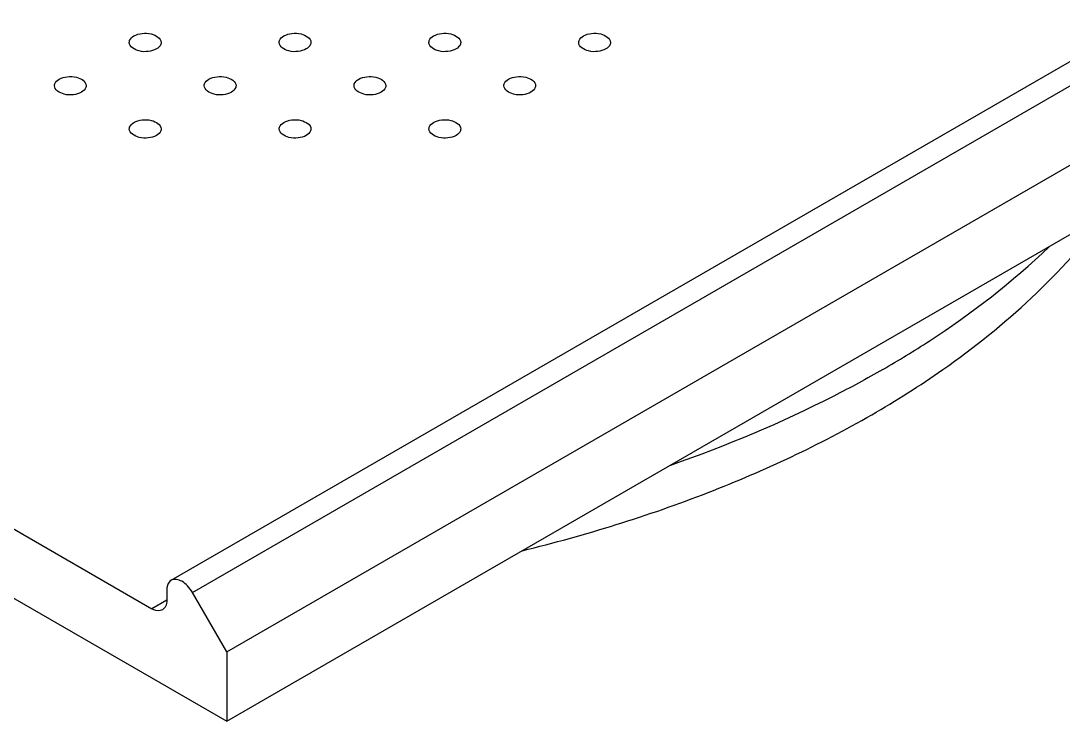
# Model space of a CAD drawing. Header units: millimetres. Extents: x 0 to 1189, y 0 to 841.
# Drawn here: x 719.3 to 768.5, y 383.18 to 416.25 of the extents above; entities that cross this region are included whole.
import ezdxf

# ---------------------------------------------------------------- set-up
doc = ezdxf.new("R2010")
doc.units = ezdxf.units.MM
doc.header["$LTSCALE"] = 65.395
doc.layers.get('0').update_dxf_attribs({"linetype": 'CONTINUOUS'})
doc.layers.add('AXIS', color=7, linetype='CONTINUOUS')
doc.layers.add('SURFACES', color=7, linetype='CONTINUOUS')

msp = doc.modelspace()

# ---------------------------------------------------------------- linework, layer by layer
at = {"color": 7, "linetype": 'Continuous'}
for p, q in [((726.402, 389.836), (809.305, 437.7)), ((729.023, 386.451), (811.927, 434.315)), ((697.886, 404.427), (725.487, 388.492)), ((726.195, 389.378), (726.195, 388.9)), ((729.023, 386.451), (727.402, 389.259)), ((729.023, 386.451), (729.023, 383.185))]:
    msp.add_line(p, q, dxfattribs=at)
at = {"color": 9, "linetype": 'Continuous'}
for p, q in [((727.402, 389.259), (810.305, 437.123)), ((726.195, 388.9), (725.487, 388.492))]:
    msp.add_line(p, q, dxfattribs=at)
for points, knots in [([(759.466, 397.65), (760.616, 398.314), (764.752, 400.93), (768.471, 404.296), (770.582, 407.175)], [0, 0, 0, 0, 0.271162, 1, 1, 1, 1]), ([(742.968, 391.232), (745.949, 391.961), (751.618, 393.709), (757, 396.227), (759.466, 397.65)], [0, 0, 0, 0, 0.518724, 1, 1, 1, 1])]:
    msp.add_open_spline(points, degree=3, knots=knots, dxfattribs=at)
at = {"color": 7, "linetype": 'Continuous'}
for points, knots in [([(726.401, 389.836), (726.368, 389.817), (726.234, 389.703), (726.195, 389.512), (726.195, 389.378)], [0, 0, 0, 0, 0.220886, 1, 1, 1, 1]), ([(727.402, 389.259), (727.337, 389.37), (727.188, 389.569), (726.885, 389.838), (726.546, 389.92), (726.401, 389.836)], [0, 0, 0, 0, 0.311733, 0.593488, 1, 1, 1, 1]), ([(726.195, 388.9), (726.195, 388.849), (726.183, 388.68), (726.092, 388.503), (725.987, 388.442)], [0, 0, 0, 0, 0.294965, 1, 1, 1, 1]), ([(725.987, 388.442), (725.954, 388.423), (725.789, 388.363), (725.604, 388.425), (725.487, 388.492)], [0, 0, 0, 0, 0.220859, 1, 1, 1, 1])]:
    msp.add_open_spline(points, degree=3, knots=knots, dxfattribs=at)
at = {"layer": 'AXIS', "color": 7, "linetype": 'Continuous'}
for points, knots in [([(724.423, 415.228), (724.423, 415.257), (724.446, 415.387), (724.556, 415.484), (724.643, 415.534)], [0, 0, 0, 0, 0.220966, 1, 1, 1, 1]), ([(724.643, 415.534), (724.759, 415.601), (725.042, 415.673), (725.501, 415.667), (725.923, 415.432), (725.923, 415.228)], [0, 0, 0, 0, 0.277667, 0.577386, 1, 1, 1, 1]), ([(731.495, 415.228), (731.495, 415.257), (731.517, 415.387), (731.627, 415.484), (731.714, 415.534)], [0, 0, 0, 0, 0.220966, 1, 1, 1, 1]), ([(731.714, 415.534), (731.83, 415.601), (732.113, 415.673), (732.572, 415.667), (732.994, 415.432), (732.995, 415.228)], [0, 0, 0, 0, 0.277667, 0.577386, 1, 1, 1, 1]), ([(738.566, 415.228), (738.566, 415.257), (738.589, 415.387), (738.698, 415.484), (738.785, 415.534)], [0, 0, 0, 0, 0.220966, 1, 1, 1, 1]), ([(738.785, 415.534), (738.901, 415.601), (739.184, 415.673), (739.643, 415.667), (740.065, 415.432), (740.066, 415.228)], [0, 0, 0, 0, 0.277667, 0.577386, 1, 1, 1, 1]), ([(745.637, 415.228), (745.637, 415.257), (745.66, 415.387), (745.769, 415.484), (745.856, 415.534)], [0, 0, 0, 0, 0.220966, 1, 1, 1, 1]), ([(745.856, 415.534), (745.972, 415.601), (746.255, 415.673), (746.715, 415.667), (747.137, 415.432), (747.137, 415.228)], [0, 0, 0, 0, 0.277667, 0.577386, 1, 1, 1, 1]), ([(725.704, 414.922), (725.588, 414.855), (725.305, 414.783), (724.846, 414.789), (724.424, 415.024), (724.423, 415.228)], [0, 0, 0, 0, 0.277667, 0.577386, 1, 1, 1, 1]), ([(725.923, 415.228), (725.923, 415.199), (725.901, 415.069), (725.791, 414.972), (725.704, 414.922)], [0, 0, 0, 0, 0.220966, 1, 1, 1, 1]), ([(732.775, 414.922), (732.659, 414.855), (732.376, 414.783), (731.917, 414.789), (731.495, 415.024), (731.495, 415.228)], [0, 0, 0, 0, 0.277667, 0.577386, 1, 1, 1, 1]), ([(732.995, 415.228), (732.995, 415.199), (732.972, 415.069), (732.862, 414.972), (732.775, 414.922)], [0, 0, 0, 0, 0.220966, 1, 1, 1, 1]), ([(739.846, 414.922), (739.73, 414.855), (739.447, 414.783), (738.988, 414.789), (738.566, 415.024), (738.566, 415.228)], [0, 0, 0, 0, 0.277667, 0.577386, 1, 1, 1, 1]), ([(740.066, 415.228), (740.066, 415.199), (740.043, 415.069), (739.933, 414.972), (739.846, 414.922)], [0, 0, 0, 0, 0.220966, 1, 1, 1, 1]), ([(746.917, 414.922), (746.801, 414.855), (746.518, 414.783), (746.059, 414.789), (745.637, 415.024), (745.637, 415.228)], [0, 0, 0, 0, 0.277667, 0.577386, 1, 1, 1, 1]), ([(747.137, 415.228), (747.137, 415.199), (747.114, 415.069), (747.004, 414.972), (746.917, 414.922)], [0, 0, 0, 0, 0.220966, 1, 1, 1, 1]), ([(720.888, 413.187), (720.888, 413.215), (720.911, 413.346), (721.02, 413.443), (721.108, 413.493)], [0, 0, 0, 0, 0.220966, 1, 1, 1, 1]), ([(721.108, 413.493), (721.224, 413.56), (721.507, 413.632), (721.966, 413.626), (722.388, 413.391), (722.388, 413.187)], [0, 0, 0, 0, 0.277667, 0.577386, 1, 1, 1, 1]), ([(727.959, 413.187), (727.959, 413.215), (727.982, 413.346), (728.091, 413.443), (728.179, 413.493)], [0, 0, 0, 0, 0.220966, 1, 1, 1, 1]), ([(728.179, 413.493), (728.295, 413.56), (728.578, 413.632), (729.037, 413.626), (729.459, 413.391), (729.459, 413.187)], [0, 0, 0, 0, 0.277667, 0.577386, 1, 1, 1, 1]), ([(735.03, 413.187), (735.03, 413.215), (735.053, 413.346), (735.163, 413.443), (735.25, 413.493)], [0, 0, 0, 0, 0.220966, 1, 1, 1, 1]), ([(735.25, 413.493), (735.366, 413.56), (735.649, 413.632), (736.108, 413.626), (736.53, 413.391), (736.53, 413.187)], [0, 0, 0, 0, 0.277667, 0.577386, 1, 1, 1, 1]), ([(742.101, 413.187), (742.101, 413.215), (742.124, 413.346), (742.234, 413.443), (742.321, 413.493)], [0, 0, 0, 0, 0.220966, 1, 1, 1, 1]), ([(742.321, 413.493), (742.437, 413.56), (742.72, 413.632), (743.179, 413.626), (743.601, 413.391), (743.601, 413.187)], [0, 0, 0, 0, 0.277667, 0.577386, 1, 1, 1, 1]), ([(722.168, 412.881), (722.052, 412.814), (721.769, 412.742), (721.31, 412.748), (720.888, 412.983), (720.888, 413.187)], [0, 0, 0, 0, 0.277667, 0.577386, 1, 1, 1, 1]), ([(722.388, 413.187), (722.388, 413.158), (722.365, 413.028), (722.255, 412.931), (722.168, 412.881)], [0, 0, 0, 0, 0.220966, 1, 1, 1, 1]), ([(729.239, 412.881), (729.123, 412.814), (728.84, 412.742), (728.381, 412.748), (727.959, 412.983), (727.959, 413.187)], [0, 0, 0, 0, 0.277667, 0.577386, 1, 1, 1, 1]), ([(729.459, 413.187), (729.459, 413.158), (729.436, 413.028), (729.327, 412.931), (729.239, 412.881)], [0, 0, 0, 0, 0.220966, 1, 1, 1, 1]), ([(736.31, 412.881), (736.194, 412.814), (735.911, 412.742), (735.452, 412.748), (735.03, 412.983), (735.03, 413.187)], [0, 0, 0, 0, 0.277667, 0.577386, 1, 1, 1, 1]), ([(736.53, 413.187), (736.53, 413.158), (736.507, 413.028), (736.398, 412.931), (736.31, 412.881)], [0, 0, 0, 0, 0.220966, 1, 1, 1, 1]), ([(743.381, 412.881), (743.265, 412.814), (742.982, 412.742), (742.523, 412.748), (742.101, 412.983), (742.101, 413.187)], [0, 0, 0, 0, 0.277667, 0.577386, 1, 1, 1, 1]), ([(743.601, 413.187), (743.601, 413.158), (743.578, 413.028), (743.469, 412.931), (743.381, 412.881)], [0, 0, 0, 0, 0.220966, 1, 1, 1, 1]), ([(724.423, 411.146), (724.423, 411.174), (724.446, 411.304), (724.556, 411.401), (724.643, 411.452)], [0, 0, 0, 0, 0.220966, 1, 1, 1, 1]), ([(724.643, 411.452), (724.759, 411.519), (725.042, 411.59), (725.501, 411.585), (725.923, 411.35), (725.923, 411.146)], [0, 0, 0, 0, 0.277667, 0.577386, 1, 1, 1, 1]), ([(731.495, 411.146), (731.495, 411.174), (731.517, 411.304), (731.627, 411.401), (731.714, 411.452)], [0, 0, 0, 0, 0.220966, 1, 1, 1, 1]), ([(731.714, 411.452), (731.83, 411.519), (732.113, 411.59), (732.572, 411.585), (732.994, 411.35), (732.995, 411.146)], [0, 0, 0, 0, 0.277667, 0.577386, 1, 1, 1, 1]), ([(738.566, 411.146), (738.566, 411.174), (738.589, 411.304), (738.698, 411.401), (738.785, 411.452)], [0, 0, 0, 0, 0.220966, 1, 1, 1, 1]), ([(738.785, 411.452), (738.901, 411.519), (739.184, 411.59), (739.643, 411.585), (740.065, 411.35), (740.066, 411.146)], [0, 0, 0, 0, 0.277667, 0.577386, 1, 1, 1, 1]), ([(725.704, 410.839), (725.588, 410.772), (725.305, 410.701), (724.846, 410.707), (724.424, 410.942), (724.423, 411.146)], [0, 0, 0, 0, 0.277667, 0.577386, 1, 1, 1, 1]), ([(725.923, 411.146), (725.923, 411.117), (725.901, 410.987), (725.791, 410.89), (725.704, 410.839)], [0, 0, 0, 0, 0.220966, 1, 1, 1, 1]), ([(732.775, 410.839), (732.659, 410.772), (732.376, 410.701), (731.917, 410.707), (731.495, 410.942), (731.495, 411.146)], [0, 0, 0, 0, 0.277667, 0.577386, 1, 1, 1, 1]), ([(732.995, 411.146), (732.995, 411.117), (732.972, 410.987), (732.862, 410.89), (732.775, 410.839)], [0, 0, 0, 0, 0.220966, 1, 1, 1, 1]), ([(739.846, 410.839), (739.73, 410.772), (739.447, 410.701), (738.988, 410.707), (738.566, 410.942), (738.566, 411.146)], [0, 0, 0, 0, 0.277667, 0.577386, 1, 1, 1, 1]), ([(740.066, 411.146), (740.066, 411.117), (740.043, 410.987), (739.933, 410.89), (739.846, 410.839)], [0, 0, 0, 0, 0.220966, 1, 1, 1, 1]), ([(759.996, 399.793), (760.736, 400.22), (763.511, 401.92), (766.109, 403.92), (767.845, 405.578)], [0, 0, 0, 0, 0.262423, 1, 1, 1, 1]), ([(759.996, 399.793), (759.234, 399.353), (756.008, 397.604), (752.609, 396.181), (749.976, 395.262)], [0, 0, 0, 0, 0.239932, 1, 1, 1, 1])]:
    msp.add_open_spline(points, degree=3, knots=knots, dxfattribs=at)
at = {"layer": 'SURFACES', "color": 7, "linetype": 'Continuous'}
for p, q in [((729.023, 383.185), (811.927, 431.049)), ((697.886, 401.161), (729.023, 383.185))]:
    msp.add_line(p, q, dxfattribs=at)

doc.saveas('drawing.dxf')
